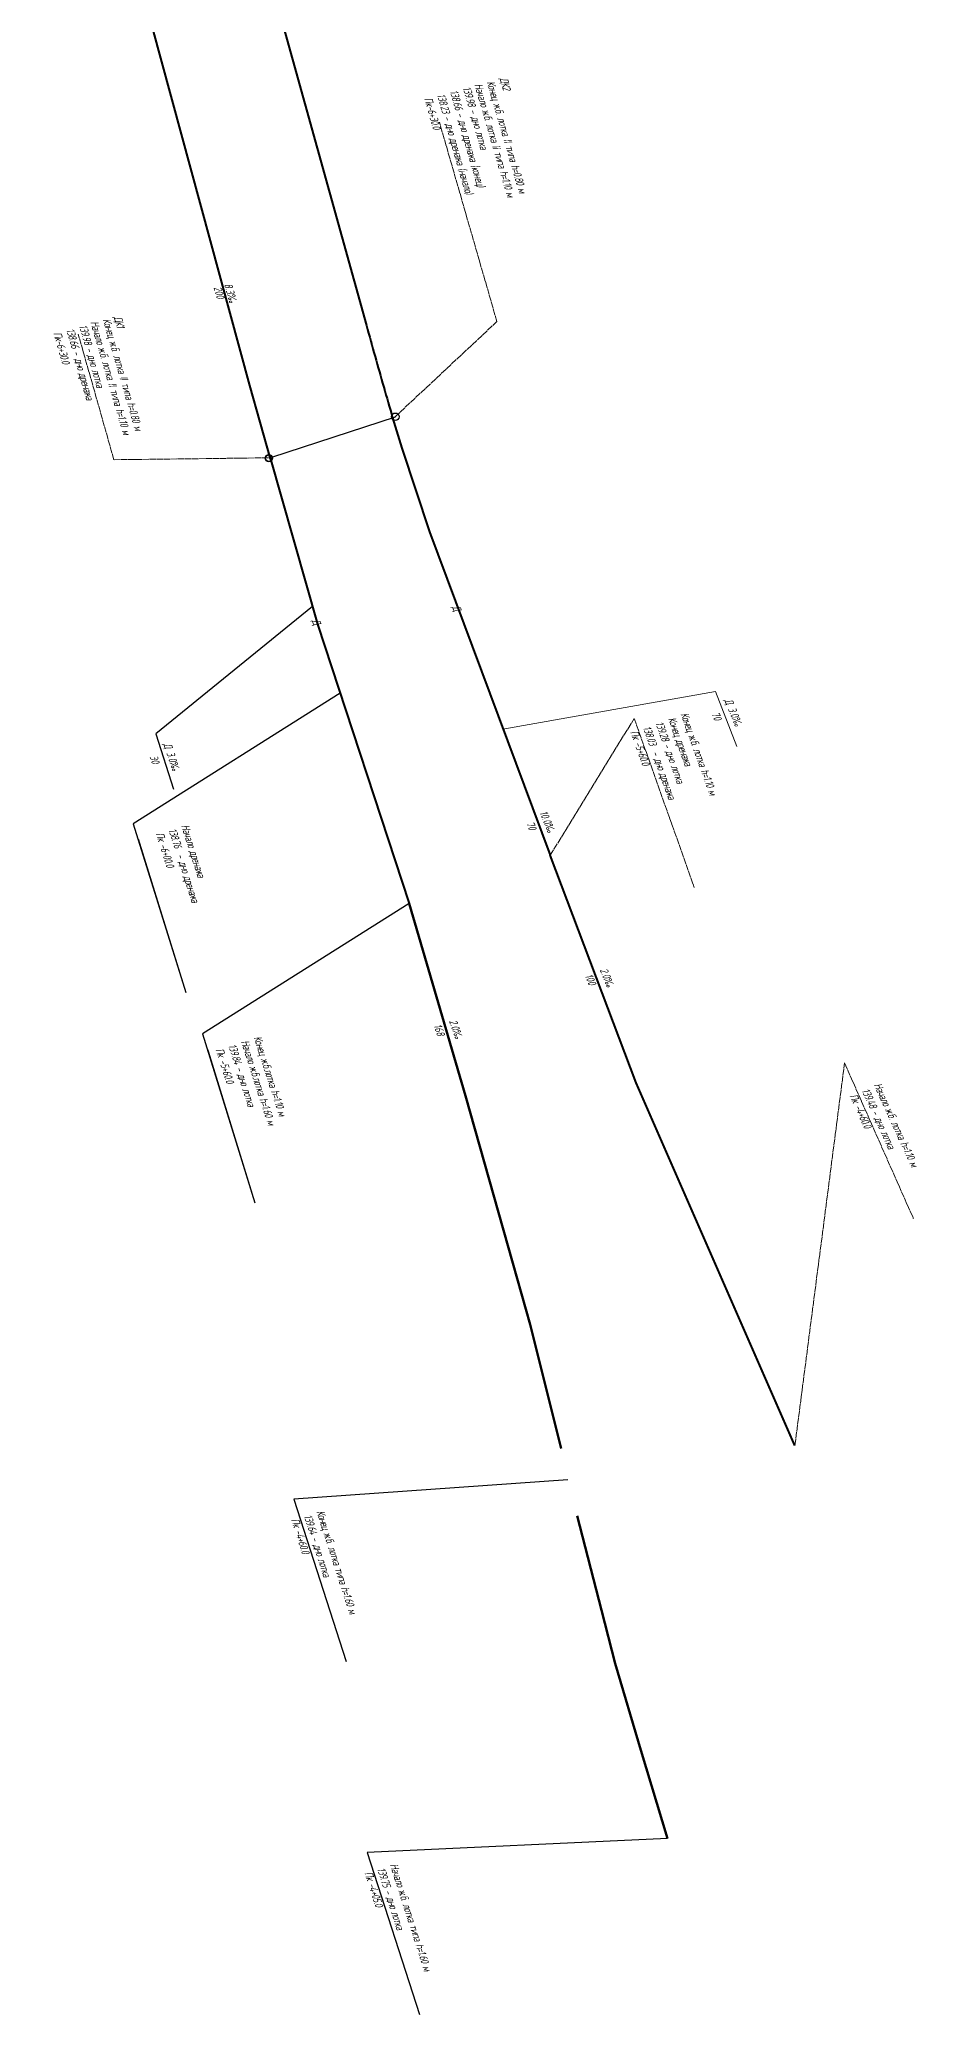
# Model space of a CAD drawing. Extents: x 9739 to 10199, y 10473 to 11691.
# Drawn here: x 10061.8 to 10198.5, y 10472.9 to 10781.5 of the extents above; entities that cross this region are included whole.
import ezdxf

# ---------------------------------------------------------------- set-up
doc = ezdxf.new("R2010")
doc.units = 0
doc.set_wipeout_variables(frame=1)
doc.linetypes.add('Разметка_1_1', pattern=[1, 1, 0])
doc.layers.add('Курские пути на Технической', color=7, linetype='Continuous')
doc.layers.add('откосы Миша', color=7, linetype='Continuous')
for name, color, linetype, lineweight in [('МГК_К2', 30, 'Continuous', 80), ('МГТ_водоотводы', 150, '$0$ЛотокУкр', 30), ('МГТ_К2_колодцы', 30, 'Continuous', 80)]:
    doc.layers.add(name, color=color, linetype=linetype, lineweight=lineweight)
doc.styles.add('СПДС09', font='spds.shx', dxfattribs={"width": 0.9, "oblique": 15, "height": 1.25})
doc.linetypes.add('$0$ЛотокУкр', pattern='A,6,-0.01,[130,ltypeshp.shx,S=0.75,R=0,X=0,Y=0],0.01,[130,ltypeshp.shx,S=2,R=79,X=1.95,Y=0.382],0.01,[130,ltypeshp.shx,S=2,R=-79,X=1.935,Y=-0.382],3.9,[130,ltypeshp.shx,S=0.75,R=0,X=0,Y=0]', length=9.93)
doc.linetypes.add('ПОДПОРНАЯ_24_02_2016г.$0$Откосы$0$LOTOK', pattern='A,7e-05,[1,Лоток.shx,S=1,R=0,X=0,Y=0],-7', length=7.00007)
doc.linetypes.add('Трасса новая с увязкой$0$LOTOK', pattern='A,7e-05,[1,Лоток.shx,S=1,R=0,X=0,Y=0],-7', length=7.00007)

# ---------------------------------------------------------------- blocks, each defined once
blk = doc.blocks.new('412545454')
at = {"color": 1}
for points in [[(10104.38, 10692.92), (10079.93, 10673.02), (10082.7, 10664.35)], [(10144.28, 10556.48), (10101.47, 10553.46), (10109.64, 10528.12)], [(10159.81, 10500.44), (10112.93, 10498.28), (10121.1, 10472.95)]]:
    blk.add_lwpolyline(points, dxfattribs=at)
at = {"layer": 'Курские пути на Технической', "color": 1, "linetype": 'ПОДПОРНАЯ_24_02_2016г.$0$Откосы$0$LOTOK', "lineweight": 40, "flags": 128}
for points in [[(10061.79, 10897.44), (10071.39, 10871.58, -0.000521), (10074.86, 10862.2, -0.001563), (10078.3, 10852.79, -0.002604), (10081.67, 10843.34, -0.003646), (10084.92, 10833.84, -0.004384), (10088.18, 10823.78, -0.003646), (10091.11, 10814.18, -0.002604), (10093.93, 10804.55, -0.001563), (10096.66, 10794.91, -0.000521), (10099.34, 10785.27), (10112.83, 10736.79, 0.000446), (10114.17, 10731.98, 0.001339), (10115.52, 10727.18, 0.002232), (10116.91, 10722.41, 0.000006), (10116.91, 10722.4, 0.000006)], [(10075.15, 10799, -0.001042), (10077.77, 10789.37), (10094.55, 10727.42), (10097.81, 10715.97)]]:
    blk.add_lwpolyline(points, format="xyb", dxfattribs=at)
at = {"layer": 'МГК_К2', "color": 1, "lineweight": 30}
blk.add_line((10098.06, 10716.24), (10117.34, 10722.54), dxfattribs=at)
at = {"layer": 'МГТ_К2_колодцы', "color": 1, "lineweight": 30, "ltscale": 0.5}
for centre, radius in [((10117.33, 10722.56), 0.58), ((10097.58, 10716.08), 0.58), ((10097.58, 10716.08), 0.5)]:
    blk.add_circle(centre, radius, dxfattribs=at)
at = {"layer": 'откосы Миша', "color": 1, "linetype": 'Трасса новая с увязкой$0$LOTOK', "lineweight": 40}
blk.add_line((10179.72, 10561.83), (10154.96, 10618.52), dxfattribs=at)
at = {"layer": 'откосы Миша', "color": 1, "linetype": 'Разметка_1_1', "lineweight": 20}
for points in [[(10117.29, 10722.53), (10133.2, 10737.42), (10124.22, 10768.57)], [(10097.54, 10716.14), (10073.4, 10715.84), (10067.84, 10735.44)], [(10179.72, 10561.83), (10187.47, 10621.6), (10198.22, 10597.29)]]:
    blk.add_lwpolyline(points, dxfattribs=at)
at = {"layer": 'откосы Миша', "color": 1, "linetype": 'Трасса новая с увязкой$0$LOTOK', "lineweight": 40}
for points in [[(10116.91, 10722.4), (10118.34, 10717.66), (10122.68, 10704.55), (10141.53, 10654.07)], [(10097.77, 10716.12), (10105.16, 10690.17), (10119.52, 10646.53)]]:
    blk.add_lwpolyline(points, dxfattribs=at)
at = {"lineweight": 30, "char_height": 1.25, "attachment_point": 1, "style": 'СПДС09'}
for s, insert, rotation in [('{\\T0.9;\\C1;Начало ж.б. лотка II типа h=1.10 м}', (10130.85, 10774.81), 286.1571), ('{\\T0.9;\\C1;Конец ж.б. лотка II типа h=0.80 м}', (10132.79, 10775.19), 286.1571), ('{\\T0.9;\\C1;ДК2}', (10134.81, 10775.74), 286.1571), ('{\\T0.9;\\C1;139.98 - дно лотка\\P138.66 - дно дренажа (конец)\\P138.23 - дно дренажа (начало)\\PПк-6+30.0}', (10129.04, 10774.33), 285.8744), ('{\\T0.9;\\C1;Конец ж.б. лотка II типа h=0.80 м}', (10072.84, 10738.07), 286.1571), ('{\\T0.9;\\C1;ДК1}', (10074.57, 10738.44), 286.1571), ('{\\T0.9;\\C1;139.98 - дно лотка\\P138.66 - дно дренажа\\PПк-6+30.0}', (10069.14, 10737.1), 285.8744), ('{\\T0.9;\\C1;Начало ж.б. лотка II типа h=1.10 м}', (10070.9, 10737.69), 286.1571), ('{\\T0.9;\\C1;Начало ж.б. лотка h=1.10 м\\P139.48 - дно лотка \\PПк -4+60.0}', (10193.14, 10618.68), 294.3607), ('{\\T0.9;\\C1;Конец ж.б. лотка типа h=1.60 м\\P139.64 - дно лотка \\PПк -4+60.0}', (10106.2, 10551.88), 287.7094), ('{\\T0.9;\\C1;Начало ж.б. лотка типа h=1.60 м\\P139.75 - дно лотка \\PПк -4+05.0}', (10117.66, 10496.71), 287.7094)]:
    blk.add_mtext_dynamic_manual_height_columns(s, width=46.7774, gutter_width=12.5, heights=[0], dxfattribs=dict(at, insert=insert, rotation=rotation))
at = {"layer": 'откосы Миша', "color": 1, "linetype": 'Разметка_1_1', "lineweight": 30, "char_height": 1.25, "attachment_point": 3, "style": 'СПДС09'}
for s, insert, rotation in [('200', (10090.68, 10741.25), 285.8926), ('8.3‰', (10092.68, 10740.46), 285.8926), ('Д', (10127.66, 10692.5), 292.0674), ('Д', (10105.75, 10690.37), 292.0674), ('30', (10080.55, 10668.63), 288.2216), ('Д 3.0‰', (10083.76, 10667.39), 288.2216), ('10.0‰', (10142.34, 10657.84), 292.0674), ('70', (10139.39, 10658.32), 292.0674), ('2.0‰', (10151.58, 10633.68), 292.0674), ('100', (10148.71, 10634.09), 292.0674), ('168', (10125.08, 10626.12), 289.2234), ('2.0‰', (10127.92, 10625.57), 289.2234)]:
    blk.add_mtext(s, dxfattribs=dict(at, insert=insert, rotation=rotation))
at = {"color": 255}
for points in [[(10155.26, 10673.75), (10161.42, 10675.67), (10167.58, 10658.5), (10165.55, 10657.84), (10167.22, 10652.22), (10165.13, 10651.56), (10166.98, 10647.31), (10164.59, 10646.65)], [(10088.02, 10623.71), (10094.19, 10625.78), (10098.45, 10627.3), (10105.06, 10606.72), (10099.28, 10601.8), (10097.17, 10601.21), (10097.17, 10601.21), (10095.02, 10601)]]:
    blk.add_wipeout(points, dxfattribs=at)
at = {"color": 1}
blk.add_lwpolyline([(10119.52, 10646.53), (10087.22, 10626.13), (10095.41, 10599.77)], dxfattribs=at)
at = {"lineweight": 30, "insert": (10096.39, 10625.99), "char_height": 1.25, "attachment_point": 1, "rotation": 287.7093, "style": 'СПДС09'}
blk.add_mtext_dynamic_manual_height_columns('{\\T0.9;\\C1;Конец ж.б.лотка h=1.10 м\\PНачало ж.б.лотка h=1.60 м\\P139.84 - дно лотка\\PПк -5+60.0}', width=46.7774, gutter_width=12.5, heights=[0], dxfattribs=at)
at = {"color": 255}
blk.add_wipeout([(10155.26, 10673.75), (10161.35, 10676.02), (10163.5, 10676.81), (10171.23, 10655.89), (10167.22, 10652.22), (10165.13, 10651.56), (10166.98, 10647.31), (10164.59, 10646.65)], dxfattribs=at)
at = {"color": 1, "lineweight": 20}
blk.add_lwpolyline([(10134.11, 10673.73), (10167.31, 10679.61), (10170.64, 10671.06)], dxfattribs=at)
at = {"layer": 'откосы Миша', "color": 1, "linetype": 'Разметка_1_1', "lineweight": 20}
for points in [[(10141.53, 10654.07), (10154.63, 10675.42)], [(10154.63, 10675.42), (10164.01, 10649.02)]]:
    blk.add_lwpolyline(points, dxfattribs=at)
at = {"layer": 'откосы Миша', "color": 1, "linetype": 'Трасса новая с увязкой$0$LOTOK', "lineweight": 40}
blk.add_lwpolyline([(10154.96, 10618.52), (10141.53, 10654.07)], dxfattribs=at)
at = {"lineweight": 30, "insert": (10163.02, 10676.52), "char_height": 1.25, "attachment_point": 1, "rotation": 289.5761, "style": 'СПДС09'}
blk.add_mtext_dynamic_manual_height_columns('{\\T0.9;\\C1;Конец ж.б. лотка h=1.10 м\\PКонец дренажа\\P139.28 - дно лотка\\P138.03  - дно дренажа\\PПк -5+60.0}', width=46.7774, gutter_width=12.5, heights=[0], dxfattribs=at)
at = {"layer": 'откосы Миша', "color": 1, "linetype": 'Разметка_1_1', "lineweight": 30, "char_height": 1.25, "attachment_point": 3, "rotation": 292.0674, "style": 'СПДС09'}
for s, insert in [('70', (10168.3, 10675.45)), ('Д 3.0‰', (10171.59, 10674.43))]:
    blk.add_mtext(s, dxfattribs=dict(at, insert=insert))
at = {"color": 255}
blk.add_wipeout([(10077.22, 10656.55), (10083.39, 10658.61), (10085.56, 10659.33), (10092.6, 10638.18), (10088.48, 10634.63), (10086.37, 10634.04), (10086.37, 10634.04), (10084.22, 10633.84)], dxfattribs=at)
at = {"color": 1}
blk.add_lwpolyline([(10108.72, 10679.36), (10076.42, 10658.97), (10084.61, 10632.6)], dxfattribs=at)
at = {"lineweight": 30, "insert": (10085.07, 10659.06), "char_height": 1.25, "attachment_point": 1, "rotation": 287.7093, "style": 'СПДС09'}
blk.add_mtext_dynamic_manual_height_columns('{\\T0.9;\\C1;Начало дренажа\\P138.76  - дно дренажа\\PПк -6+00.0}', width=46.7774, gutter_width=12.5, heights=[0], dxfattribs=at)

msp = doc.modelspace()

# ---------------------------------------------------------------- linework, layer by layer
at = {"layer": 'МГТ_водоотводы', "color": 1, "lineweight": 50}
for points in [[(10119.52, 10646.53), (10128.28, 10616.49), (10135.7, 10590.32), (10138.37, 10580.72), (10143.22, 10561.36)], [(10159.81, 10500.44), (10155.69, 10514.24), (10151.65, 10527.79), (10149.52, 10536.11), (10145.75, 10550.83)]]:
    msp.add_lwpolyline(points, dxfattribs=at)

# ---------------------------------------------------------------- next in the draw order: block references
msp.add_blockref('412545454', (0, 0))

doc.saveas('drawing.dxf')
